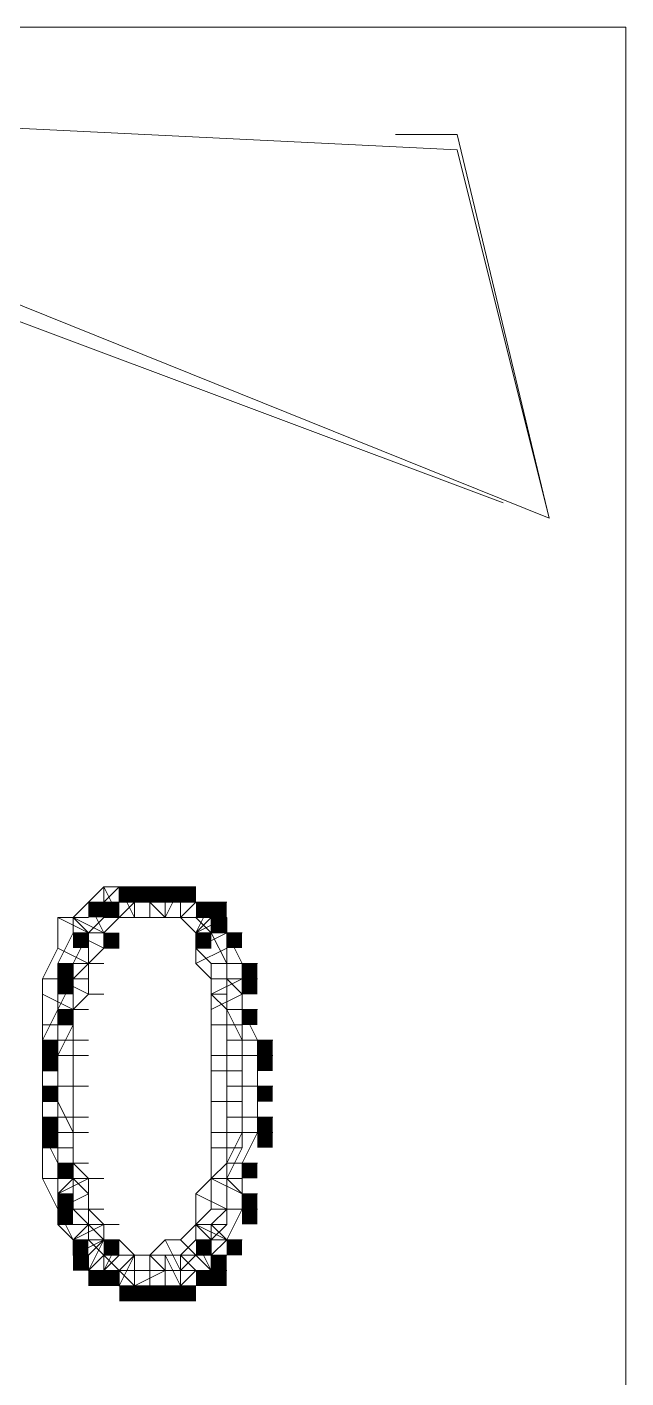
# Model space of a CAD drawing. Header units: millimetres. Extents: x 521 to 148073, y -17811 to 32040.
# Drawn here: x 144441 to 144770, y -14614 to -13871 of the extents above; entities that cross this region are included whole.
import ezdxf

# ---------------------------------------------------------------- set-up
doc = ezdxf.new("R2010")
doc.units = ezdxf.units.MM
doc.layers.add('PDF_Celobarevné výplně', color=7, linetype='Continuous')
doc.layers.add('PDF_Geometrie', color=7, linetype='Continuous', true_color=0xbdbdbd)

msp = doc.modelspace()

# ---------------------------------------------------------------- linework, layer by layer
at = {"layer": 'PDF_Celobarevné výplně', "lineweight": 18, "transparency": 33554559}
for points in [[(144491.86, -14343.73), (144491.86, -14352.16), (144500.29, -14343.73), (144500.29, -14352.16)], [(144500.29, -14343.73), (144500.29, -14352.16), (144508.72, -14343.73), (144508.72, -14352.16)], [(144508.72, -14343.73), (144508.72, -14352.16), (144517.16, -14343.73), (144517.16, -14352.16)], [(144517.16, -14343.73), (144517.16, -14352.16), (144525.59, -14343.73), (144525.59, -14352.16)], [(144525.59, -14343.73), (144525.59, -14352.16), (144534.02, -14343.73), (144534.02, -14352.16)], [(144474.99, -14352.16), (144474.99, -14360.59), (144483.42, -14352.16), (144483.42, -14360.59)], [(144483.42, -14352.16), (144483.42, -14360.59), (144491.86, -14352.16), (144491.86, -14360.59)], [(144534.02, -14352.16), (144534.02, -14360.59), (144542.46, -14352.16), (144542.46, -14360.59)], [(144542.46, -14352.16), (144542.46, -14360.59), (144550.89, -14352.16), (144550.89, -14360.59)], [(144542.46, -14360.59), (144542.46, -14369.03), (144550.89, -14360.59), (144550.89, -14369.03)], [(144466.56, -14369.03), (144466.56, -14377.46), (144474.99, -14369.03), (144474.99, -14377.46)], [(144483.42, -14369.03), (144483.42, -14377.46), (144491.86, -14369.03), (144491.86, -14377.46)], [(144534.02, -14369.03), (144534.02, -14377.46), (144542.46, -14369.03), (144542.46, -14377.46)], [(144550.89, -14369.03), (144550.89, -14377.46), (144559.32, -14369.03), (144559.32, -14377.46)], [(144458.12, -14385.89), (144458.12, -14394.33), (144466.56, -14385.89), (144466.56, -14394.33)], [(144559.32, -14385.89), (144559.32, -14394.33), (144567.76, -14385.89), (144567.76, -14394.33)], [(144458.12, -14394.33), (144458.12, -14402.76), (144466.56, -14394.33), (144466.56, -14402.76)], [(144559.32, -14394.33), (144559.32, -14402.76), (144567.76, -14394.33), (144567.76, -14402.76)], [(144458.12, -14411.19), (144458.12, -14419.63), (144466.56, -14411.19), (144466.56, -14419.63)], [(144559.32, -14411.19), (144559.32, -14419.63), (144567.76, -14411.19), (144567.76, -14419.63)], [(144449.69, -14428.06), (144449.69, -14436.49), (144458.12, -14428.06), (144458.12, -14436.49)], [(144567.76, -14428.06), (144567.76, -14436.49), (144576.19, -14428.06), (144576.19, -14436.49)], [(144449.69, -14436.49), (144449.69, -14444.93), (144458.12, -14436.49), (144458.12, -14444.93)], [(144567.76, -14436.49), (144567.76, -14444.93), (144576.19, -14436.49), (144576.19, -14444.93)], [(144449.69, -14453.36), (144449.69, -14461.79), (144458.12, -14453.36), (144458.12, -14461.79)], [(144567.76, -14453.36), (144567.76, -14461.79), (144576.19, -14453.36), (144576.19, -14461.79)], [(144449.69, -14470.23), (144449.69, -14478.66), (144458.12, -14470.23), (144458.12, -14478.66)], [(144567.76, -14470.23), (144567.76, -14478.66), (144576.19, -14470.23), (144576.19, -14478.66)], [(144449.69, -14478.66), (144449.69, -14487.09), (144458.12, -14478.66), (144458.12, -14487.09)], [(144567.76, -14478.66), (144567.76, -14487.09), (144576.19, -14478.66), (144576.19, -14487.09)], [(144458.12, -14495.53), (144458.12, -14503.96), (144466.56, -14495.53), (144466.56, -14503.96)], [(144559.32, -14495.53), (144559.32, -14503.96), (144567.76, -14495.53), (144567.76, -14503.96)], [(144458.12, -14512.39), (144458.12, -14520.83), (144466.56, -14512.39), (144466.56, -14520.83)], [(144559.32, -14512.39), (144559.32, -14520.83), (144567.76, -14512.39), (144567.76, -14520.83)], [(144458.12, -14520.83), (144458.12, -14529.26), (144466.56, -14520.83), (144466.56, -14529.26)], [(144559.32, -14520.83), (144559.32, -14529.26), (144567.76, -14520.83), (144567.76, -14529.26)], [(144466.56, -14537.69), (144466.56, -14546.13), (144474.99, -14537.69), (144474.99, -14546.13)], [(144483.42, -14537.69), (144483.42, -14546.13), (144491.86, -14537.69), (144491.86, -14546.13)], [(144534.02, -14537.69), (144534.02, -14546.13), (144542.46, -14537.69), (144542.46, -14546.13)], [(144550.89, -14537.69), (144550.89, -14546.13), (144559.32, -14537.69), (144559.32, -14546.13)], [(144466.56, -14546.13), (144466.56, -14554.56), (144474.99, -14546.13), (144474.99, -14554.56)], [(144542.46, -14546.13), (144542.46, -14554.56), (144550.89, -14546.13), (144550.89, -14554.56)], [(144474.99, -14554.56), (144474.99, -14562.99), (144483.42, -14554.56), (144483.42, -14562.99)], [(144483.42, -14554.56), (144483.42, -14562.99), (144491.86, -14554.56), (144491.86, -14562.99)], [(144534.02, -14554.56), (144534.02, -14562.99), (144542.46, -14554.56), (144542.46, -14562.99)], [(144542.46, -14554.56), (144542.46, -14562.99), (144550.89, -14554.56), (144550.89, -14562.99)], [(144491.86, -14562.99), (144491.86, -14571.43), (144500.29, -14562.99), (144500.29, -14571.43)], [(144500.29, -14562.99), (144500.29, -14571.43), (144508.72, -14562.99), (144508.72, -14571.43)], [(144508.72, -14562.99), (144508.72, -14571.43), (144517.16, -14562.99), (144517.16, -14571.43)], [(144517.16, -14562.99), (144517.16, -14571.43), (144525.59, -14562.99), (144525.59, -14571.43)], [(144525.59, -14562.99), (144525.59, -14571.43), (144534.02, -14562.99), (144534.02, -14571.43)]]:
    msp.add_solid(points, dxfattribs=at)
at = {"layer": 'PDF_Geometrie', "lineweight": 18}
for points in [[(143403.96, -14858.16), (143429.26, -14866.59), (143403.96, -14858.16), (143429.26, -14866.59), (143446.12, -14858.16), (143581.06, -14799.13), (143446.12, -14858.16), (143429.26, -14866.59), (143446.12, -14858.16), (143581.06, -14799.13), (143707.56, -14748.53), (143850.92, -14714.79), (143985.86, -14689.49), (144129.22, -14672.63), (144272.59, -14664.19), (144770.16, -14664.19), (144272.59, -14664.19), (144770.16, -14664.19), (144770.16, -13871.46), (144770.16, -14664.19), (144770.16, -13871.46), (142973.86, -13871.46), (144770.16, -13871.46), (142973.86, -13871.46)], [(144643.66, -13930.49), (144677.39, -13930.49), (144727.99, -14141.33), (144162.96, -13913.63), (144677.39, -13938.93), (144727.99, -14141.33)], [(144221.99, -13930.49), (144162.96, -13930.49), (144702.69, -14132.89)], [(144449.69, -14470.23), (144466.56, -14470.23), (144458.12, -14470.23), (144458.12, -14453.36), (144449.69, -14453.36), (144449.69, -14470.23), (144449.69, -14453.36), (144458.12, -14453.36), (144449.69, -14453.36), (144466.56, -14453.36), (144458.12, -14453.36), (144458.12, -14436.49), (144449.69, -14436.49), (144449.69, -14453.36), (144449.69, -14436.49), (144458.12, -14436.49), (144466.56, -14419.63), (144466.56, -14411.19), (144466.56, -14394.33), (144474.99, -14385.89), (144474.99, -14369.03), (144483.42, -14360.59), (144491.86, -14360.59), (144500.29, -14352.16), (144491.86, -14343.73), (144483.42, -14343.73), (144491.86, -14343.73), (144500.29, -14343.73), (144491.86, -14343.73), (144483.42, -14352.16), (144474.99, -14352.16), (144483.42, -14369.03), (144466.56, -14360.59), (144474.99, -14360.59), (144466.56, -14360.59), (144474.99, -14360.59), (144466.56, -14360.59), (144466.56, -14369.03), (144466.56, -14360.59), (144474.99, -14360.59)], [(144525.59, -14360.59), (144517.16, -14360.59), (144517.16, -14343.73), (144500.29, -14343.73), (144491.86, -14343.73), (144483.42, -14352.16), (144483.42, -14360.59), (144491.86, -14360.59), (144483.42, -14360.59), (144491.86, -14352.16), (144474.99, -14352.16), (144491.86, -14352.16), (144483.42, -14352.16), (144491.86, -14360.59), (144508.72, -14360.59), (144508.72, -14343.73), (144517.16, -14343.73), (144508.72, -14343.73), (144517.16, -14343.73), (144517.16, -14360.59), (144534.02, -14360.59), (144525.59, -14360.59), (144534.02, -14352.16), (144525.59, -14352.16), (144525.59, -14343.73), (144534.02, -14352.16), (144542.46, -14352.16), (144534.02, -14352.16), (144525.59, -14343.73), (144517.16, -14360.59), (144525.59, -14360.59), (144534.02, -14352.16), (144542.46, -14352.16), (144542.46, -14360.59), (144550.89, -14360.59), (144550.89, -14377.46)], [(144525.59, -14352.16), (144517.16, -14352.16), (144517.16, -14343.73), (144534.02, -14343.73), (144517.16, -14343.73), (144500.29, -14343.73), (144500.29, -14360.59), (144508.72, -14360.59), (144500.29, -14360.59), (144491.86, -14343.73), (144483.42, -14343.73), (144474.99, -14352.16), (144483.42, -14360.59), (144483.42, -14343.73), (144491.86, -14360.59), (144483.42, -14360.59), (144474.99, -14369.03), (144483.42, -14369.03)], [(144483.42, -14343.73), (144483.42, -14343.73)], [(144483.42, -14343.73), (144483.42, -14343.73)], [(144483.42, -14343.73), (144483.42, -14343.73)], [(144491.86, -14343.73), (144491.86, -14352.16), (144500.29, -14352.16)], [(144500.29, -14343.73), (144500.29, -14352.16), (144508.72, -14352.16), (144517.16, -14360.59), (144525.59, -14360.59), (144534.02, -14369.03), (144534.02, -14385.89), (144542.46, -14394.33), (144542.46, -14411.19), (144542.46, -14419.63), (144542.46, -14436.49), (144542.46, -14444.93)], [(144500.29, -14343.73), (144500.29, -14343.73)], [(144517.16, -14352.16), (144508.72, -14352.16), (144508.72, -14343.73), (144525.59, -14343.73)], [(144458.12, -14360.59), (144474.99, -14369.03), (144466.56, -14360.59), (144474.99, -14352.16), (144483.42, -14360.59), (144491.86, -14360.59)], [(144500.29, -14352.16), (144491.86, -14352.16), (144500.29, -14352.16)], [(144500.29, -14352.16), (144500.29, -14352.16)], [(144508.72, -14352.16), (144500.29, -14352.16), (144508.72, -14352.16)], [(144517.16, -14352.16), (144508.72, -14352.16), (144517.16, -14352.16)], [(144525.59, -14352.16), (144517.16, -14352.16), (144525.59, -14352.16)], [(144534.02, -14369.03), (144542.46, -14352.16), (144550.89, -14352.16), (144534.02, -14352.16), (144550.89, -14352.16)], [(144542.46, -14360.59), (144534.02, -14360.59), (144542.46, -14352.16), (144542.46, -14360.59), (144550.89, -14360.59)], [(144449.69, -14428.06), (144458.12, -14411.19), (144466.56, -14411.19), (144458.12, -14411.19), (144466.56, -14394.33), (144449.69, -14394.33), (144449.69, -14402.76), (144466.56, -14411.19), (144474.99, -14402.76), (144483.42, -14402.76), (144474.99, -14402.76), (144458.12, -14394.33), (144458.12, -14385.89), (144466.56, -14385.89), (144466.56, -14394.33), (144474.99, -14394.33), (144458.12, -14394.33), (144458.12, -14385.89), (144466.56, -14385.89), (144458.12, -14385.89), (144474.99, -14385.89), (144466.56, -14385.89), (144474.99, -14369.03), (144483.42, -14369.03), (144491.86, -14360.59), (144500.29, -14360.59), (144508.72, -14360.59)], [(144466.56, -14360.59), (144466.56, -14360.59)], [(144474.99, -14360.59), (144474.99, -14360.59)], [(144483.42, -14360.59), (144483.42, -14360.59)], [(144500.29, -14360.59), (144517.16, -14360.59)], [(144517.16, -14360.59), (144508.72, -14360.59), (144517.16, -14360.59)], [(144517.16, -14360.59), (144517.16, -14360.59)], [(144534.02, -14360.59), (144525.59, -14360.59), (144534.02, -14360.59)], [(144474.99, -14369.03), (144474.99, -14369.03)], [(144483.42, -14369.03), (144483.42, -14369.03)], [(144534.02, -14369.03), (144534.02, -14369.03)], [(144534.02, -14377.46), (144534.02, -14369.03)], [(144534.02, -14369.03), (144534.02, -14369.03)], [(144534.02, -14369.03), (144534.02, -14377.46)], [(144534.02, -14377.46), (144542.46, -14385.89), (144550.89, -14385.89), (144542.46, -14369.03), (144550.89, -14369.03), (144534.02, -14377.46), (144542.46, -14377.46)], [(144567.76, -14385.89), (144559.32, -14385.89), (144550.89, -14369.03), (144559.32, -14385.89), (144567.76, -14385.89), (144542.46, -14385.89), (144542.46, -14402.76), (144550.89, -14402.76), (144542.46, -14402.76), (144559.32, -14394.33), (144559.32, -14411.19), (144567.76, -14411.19), (144559.32, -14411.19), (144559.32, -14394.33), (144550.89, -14394.33), (144550.89, -14411.19), (144550.89, -14428.06), (144559.32, -14428.06), (144550.89, -14411.19), (144559.32, -14411.19), (144567.76, -14428.06), (144576.19, -14428.06), (144550.89, -14428.06), (144550.89, -14436.49), (144559.32, -14436.49), (144559.32, -14444.93), (144542.46, -14444.93), (144542.46, -14461.79), (144559.32, -14461.79), (144559.32, -14444.93)], [(144550.89, -14369.03), (144542.46, -14369.03), (144550.89, -14369.03)], [(144449.69, -14394.33), (144458.12, -14377.46)], [(144483.42, -14377.46), (144483.42, -14377.46)], [(144534.02, -14385.89), (144550.89, -14377.46), (144550.89, -14394.33), (144542.46, -14394.33)], [(144534.02, -14377.46), (144534.02, -14377.46)], [(144458.12, -14385.89), (144474.99, -14385.89)], [(144474.99, -14402.76), (144474.99, -14385.89), (144483.42, -14385.89)], [(144559.32, -14385.89), (144550.89, -14385.89), (144550.89, -14394.33), (144559.32, -14402.76), (144542.46, -14411.19)], [(144559.32, -14385.89), (144550.89, -14385.89), (144559.32, -14385.89)], [(144458.12, -14411.19), (144458.12, -14394.33), (144466.56, -14394.33)], [(144458.12, -14411.19), (144458.12, -14394.33), (144466.56, -14394.33)], [(144559.32, -14394.33), (144550.89, -14394.33), (144559.32, -14394.33)], [(144466.56, -14419.63), (144449.69, -14419.63), (144449.69, -14402.76)], [(144542.46, -14402.76), (144550.89, -14411.19), (144559.32, -14411.19), (144567.76, -14428.06), (144576.19, -14428.06)], [(144559.32, -14402.76), (144559.32, -14419.63)], [(144449.69, -14436.49), (144466.56, -14436.49), (144458.12, -14436.49), (144458.12, -14428.06), (144449.69, -14428.06), (144449.69, -14436.49), (144449.69, -14428.06), (144458.12, -14428.06), (144449.69, -14428.06), (144466.56, -14428.06), (144466.56, -14411.19), (144474.99, -14411.19)], [(144466.56, -14411.19), (144458.12, -14411.19), (144466.56, -14411.19)], [(144559.32, -14411.19), (144550.89, -14411.19), (144559.32, -14411.19)], [(144559.32, -14411.19), (144550.89, -14411.19), (144559.32, -14411.19)], [(144474.99, -14436.49), (144449.69, -14436.49), (144449.69, -14419.63)], [(144542.46, -14419.63), (144559.32, -14419.63), (144559.32, -14436.49), (144542.46, -14436.49)], [(144474.99, -14428.06), (144466.56, -14428.06), (144466.56, -14436.49), (144466.56, -14453.36), (144474.99, -14453.36), (144466.56, -14453.36), (144466.56, -14470.23), (144449.69, -14470.23), (144458.12, -14470.23), (144449.69, -14470.23), (144449.69, -14478.66), (144449.69, -14470.23), (144458.12, -14470.23), (144458.12, -14478.66), (144466.56, -14478.66), (144449.69, -14478.66)], [(144550.89, -14453.36), (144576.19, -14453.36), (144567.76, -14453.36), (144567.76, -14436.49), (144550.89, -14436.49), (144559.32, -14436.49), (144559.32, -14428.06), (144567.76, -14428.06)], [(144567.76, -14428.06), (144559.32, -14428.06), (144567.76, -14428.06)], [(144550.89, -14470.23), (144550.89, -14453.36), (144559.32, -14453.36), (144550.89, -14453.36), (144550.89, -14436.49)], [(144559.32, -14436.49), (144559.32, -14436.49)], [(144559.32, -14453.36), (144559.32, -14436.49), (144567.76, -14436.49), (144567.76, -14453.36), (144576.19, -14453.36)], [(144567.76, -14436.49), (144559.32, -14436.49), (144567.76, -14436.49)], [(144458.12, -14461.79), (144449.69, -14461.79), (144449.69, -14444.93)], [(144449.69, -14444.93), (144449.69, -14444.93)], [(144458.12, -14444.93), (144458.12, -14461.79), (144466.56, -14478.66), (144466.56, -14487.09), (144466.56, -14503.96), (144474.99, -14512.39), (144474.99, -14529.26), (144466.56, -14537.69), (144458.12, -14529.26), (144474.99, -14529.26), (144483.42, -14537.69), (144491.86, -14537.69), (144500.29, -14546.13), (144508.72, -14546.13), (144517.16, -14537.69), (144525.59, -14554.56), (144508.72, -14554.56), (144500.29, -14554.56), (144500.29, -14562.99), (144500.29, -14554.56), (144500.29, -14562.99), (144491.86, -14554.56), (144483.42, -14554.56), (144491.86, -14554.56), (144500.29, -14546.13), (144491.86, -14546.13), (144483.42, -14554.56), (144474.99, -14554.56), (144483.42, -14546.13), (144491.86, -14546.13), (144483.42, -14537.69), (144491.86, -14537.69)], [(144559.32, -14444.93), (144559.32, -14444.93)], [(144449.69, -14453.36), (144466.56, -14453.36)], [(144559.32, -14470.23), (144559.32, -14453.36), (144567.76, -14453.36)], [(144567.76, -14453.36), (144559.32, -14453.36), (144567.76, -14453.36)], [(144458.12, -14478.66), (144458.12, -14495.53), (144466.56, -14495.53), (144458.12, -14495.53), (144458.12, -14512.39), (144458.12, -14495.53), (144466.56, -14495.53), (144466.56, -14478.66), (144474.99, -14478.66), (144449.69, -14478.66), (144449.69, -14461.79)], [(144449.69, -14461.79), (144449.69, -14461.79)], [(144542.46, -14478.66), (144542.46, -14461.79)], [(144559.32, -14461.79), (144559.32, -14478.66), (144550.89, -14478.66), (144550.89, -14495.53), (144542.46, -14503.96), (144550.89, -14503.96), (144542.46, -14503.96), (144559.32, -14512.39), (144559.32, -14520.83), (144567.76, -14520.83)], [(144559.32, -14461.79), (144559.32, -14461.79)], [(144449.69, -14487.09), (144449.69, -14478.66), (144466.56, -14478.66), (144466.56, -14470.23), (144474.99, -14470.23)], [(144559.32, -14478.66), (144559.32, -14470.23), (144567.76, -14470.23), (144567.76, -14478.66), (144576.19, -14478.66)], [(144567.76, -14470.23), (144559.32, -14470.23), (144567.76, -14470.23)], [(144449.69, -14478.66), (144449.69, -14478.66)], [(144466.56, -14512.39), (144458.12, -14512.39), (144458.12, -14520.83), (144458.12, -14512.39), (144466.56, -14512.39), (144458.12, -14512.39), (144474.99, -14503.96), (144466.56, -14495.53), (144474.99, -14495.53), (144458.12, -14495.53), (144449.69, -14478.66), (144458.12, -14478.66), (144449.69, -14478.66), (144458.12, -14495.53), (144466.56, -14503.96), (144474.99, -14503.96), (144466.56, -14503.96), (144458.12, -14512.39)], [(144550.89, -14495.53), (144559.32, -14478.66), (144567.76, -14478.66)], [(144559.32, -14478.66), (144559.32, -14478.66)], [(144567.76, -14478.66), (144559.32, -14478.66), (144567.76, -14478.66)], [(144483.42, -14503.96), (144474.99, -14503.96), (144474.99, -14520.83), (144466.56, -14520.83), (144466.56, -14503.96), (144449.69, -14503.96), (144449.69, -14487.09), (144466.56, -14487.09)], [(144449.69, -14487.09), (144449.69, -14487.09)], [(144542.46, -14487.09), (144542.46, -14503.96), (144534.02, -14512.39), (144534.02, -14529.26), (144525.59, -14537.69)], [(144559.32, -14487.09), (144550.89, -14503.96), (144542.46, -14503.96), (144542.46, -14520.83), (144550.89, -14520.83), (144550.89, -14503.96), (144550.89, -14495.53), (144559.32, -14495.53)], [(144559.32, -14487.09), (144559.32, -14487.09)], [(144458.12, -14495.53), (144466.56, -14495.53)], [(144559.32, -14495.53), (144550.89, -14495.53), (144559.32, -14495.53)], [(144559.32, -14495.53), (144550.89, -14495.53), (144559.32, -14495.53)], [(144449.69, -14503.96), (144449.69, -14503.96)], [(144449.69, -14503.96), (144449.69, -14503.96)], [(144550.89, -14520.83), (144550.89, -14503.96), (144559.32, -14503.96), (144550.89, -14503.96), (144559.32, -14512.39), (144559.32, -14520.83), (144567.76, -14520.83), (144542.46, -14520.83), (144534.02, -14529.26), (144542.46, -14529.26), (144534.02, -14529.26), (144550.89, -14537.69), (144542.46, -14537.69), (144542.46, -14546.13)], [(144550.89, -14503.96), (144550.89, -14503.96)], [(144491.86, -14529.26), (144483.42, -14529.26), (144466.56, -14537.69), (144458.12, -14529.26), (144458.12, -14520.83), (144474.99, -14512.39)], [(144534.02, -14512.39), (144550.89, -14520.83), (144550.89, -14529.26), (144534.02, -14529.26), (144542.46, -14537.69), (144534.02, -14537.69), (144525.59, -14546.13), (144517.16, -14546.13), (144508.72, -14546.13), (144508.72, -14562.99), (144500.29, -14562.99), (144500.29, -14546.13), (144500.29, -14562.99), (144517.16, -14554.56), (144508.72, -14546.13), (144500.29, -14546.13), (144491.86, -14562.99), (144500.29, -14562.99), (144491.86, -14554.56), (144483.42, -14554.56), (144491.86, -14562.99), (144483.42, -14554.56), (144491.86, -14554.56), (144508.72, -14554.56)], [(144458.12, -14520.83), (144458.12, -14520.83)], [(144458.12, -14529.26), (144458.12, -14520.83), (144483.42, -14520.83), (144474.99, -14520.83), (144483.42, -14529.26), (144483.42, -14537.69), (144491.86, -14537.69), (144483.42, -14554.56), (144474.99, -14554.56), (144483.42, -14537.69), (144474.99, -14546.13), (144466.56, -14537.69), (144474.99, -14546.13), (144466.56, -14546.13), (144474.99, -14554.56), (144466.56, -14546.13), (144474.99, -14546.13), (144466.56, -14546.13), (144483.42, -14537.69), (144474.99, -14554.56), (144483.42, -14554.56), (144483.42, -14546.13), (144491.86, -14546.13), (144483.42, -14546.13), (144491.86, -14554.56), (144500.29, -14554.56), (144517.16, -14554.56), (144500.29, -14562.99)], [(144466.56, -14520.83), (144458.12, -14520.83), (144466.56, -14520.83)], [(144466.56, -14520.83), (144474.99, -14529.26), (144483.42, -14529.26), (144474.99, -14529.26), (144466.56, -14537.69)], [(144542.46, -14529.26), (144550.89, -14520.83), (144559.32, -14520.83)], [(144550.89, -14520.83), (144550.89, -14520.83)], [(144559.32, -14520.83), (144550.89, -14520.83), (144559.32, -14520.83)], [(144458.12, -14529.26), (144458.12, -14529.26)], [(144474.99, -14529.26), (144474.99, -14537.69), (144483.42, -14537.69), (144474.99, -14537.69), (144466.56, -14546.13)], [(144474.99, -14529.26), (144474.99, -14529.26)], [(144534.02, -14529.26), (144534.02, -14537.69), (144542.46, -14537.69), (144542.46, -14529.26), (144550.89, -14529.26), (144542.46, -14537.69), (144534.02, -14546.13), (144525.59, -14546.13), (144534.02, -14554.56), (144525.59, -14562.99), (144534.02, -14562.99), (144525.59, -14562.99), (144534.02, -14554.56), (144517.16, -14554.56), (144508.72, -14554.56), (144508.72, -14562.99)], [(144534.02, -14529.26), (144534.02, -14529.26)], [(144550.89, -14537.69), (144542.46, -14529.26), (144550.89, -14529.26)], [(144550.89, -14529.26), (144550.89, -14529.26)], [(144466.56, -14537.69), (144466.56, -14537.69)], [(144474.99, -14537.69), (144483.42, -14546.13), (144491.86, -14546.13)], [(144483.42, -14537.69), (144483.42, -14537.69)], [(144517.16, -14537.69), (144517.16, -14537.69)], [(144550.89, -14546.13), (144542.46, -14546.13), (144550.89, -14537.69), (144542.46, -14546.13), (144550.89, -14546.13), (144542.46, -14546.13), (144534.02, -14537.69), (144542.46, -14554.56), (144550.89, -14554.56), (144542.46, -14554.56), (144542.46, -14546.13), (144542.46, -14554.56), (144550.89, -14554.56)], [(144534.02, -14546.13), (144542.46, -14537.69), (144550.89, -14537.69)], [(144542.46, -14537.69), (144542.46, -14537.69)], [(144474.99, -14546.13), (144474.99, -14546.13)], [(144500.29, -14546.13), (144491.86, -14546.13), (144500.29, -14546.13)], [(144500.29, -14546.13), (144500.29, -14546.13)], [(144508.72, -14546.13), (144500.29, -14546.13), (144508.72, -14546.13)], [(144517.16, -14546.13), (144508.72, -14546.13), (144517.16, -14546.13)], [(144525.59, -14546.13), (144517.16, -14546.13), (144525.59, -14546.13)], [(144517.16, -14546.13), (144517.16, -14562.99), (144525.59, -14562.99), (144517.16, -14546.13), (144525.59, -14546.13), (144542.46, -14546.13), (144534.02, -14546.13), (144542.46, -14554.56)], [(144525.59, -14554.56), (144525.59, -14546.13), (144534.02, -14546.13)], [(144525.59, -14562.99), (144525.59, -14554.56), (144534.02, -14554.56), (144525.59, -14546.13), (144534.02, -14546.13)], [(144534.02, -14546.13), (144534.02, -14546.13)], [(144474.99, -14554.56), (144474.99, -14554.56)], [(144474.99, -14554.56), (144474.99, -14554.56)], [(144483.42, -14554.56), (144474.99, -14554.56), (144483.42, -14554.56)], [(144483.42, -14554.56), (144474.99, -14554.56), (144483.42, -14554.56)], [(144483.42, -14554.56), (144483.42, -14554.56)], [(144483.42, -14554.56), (144483.42, -14554.56)], [(144491.86, -14554.56), (144491.86, -14554.56)], [(144491.86, -14554.56), (144491.86, -14554.56)], [(144491.86, -14562.99), (144491.86, -14554.56), (144500.29, -14554.56)], [(144517.16, -14554.56), (144517.16, -14554.56)], [(144517.16, -14554.56), (144517.16, -14554.56)], [(144517.16, -14562.99), (144517.16, -14554.56), (144525.59, -14554.56)], [(144525.59, -14554.56), (144525.59, -14554.56)], [(144525.59, -14554.56), (144525.59, -14554.56)], [(144525.59, -14554.56), (144525.59, -14554.56)], [(144525.59, -14554.56), (144525.59, -14554.56)], [(144525.59, -14554.56), (144525.59, -14554.56)], [(144525.59, -14554.56), (144525.59, -14554.56)], [(144525.59, -14554.56), (144525.59, -14554.56)], [(144525.59, -14554.56), (144525.59, -14554.56)], [(144542.46, -14554.56), (144534.02, -14554.56), (144542.46, -14554.56)], [(144542.46, -14554.56), (144534.02, -14554.56), (144542.46, -14554.56)], [(144500.29, -14562.99), (144491.86, -14562.99), (144500.29, -14562.99)], [(144500.29, -14562.99), (144491.86, -14562.99), (144500.29, -14562.99)], [(144500.29, -14562.99), (144500.29, -14562.99)], [(144500.29, -14562.99), (144500.29, -14562.99)], [(144508.72, -14562.99), (144500.29, -14562.99), (144508.72, -14562.99)], [(144508.72, -14562.99), (144500.29, -14562.99), (144508.72, -14562.99)], [(144517.16, -14562.99), (144508.72, -14562.99), (144517.16, -14562.99)], [(144517.16, -14562.99), (144508.72, -14562.99), (144517.16, -14562.99)], [(144525.59, -14562.99), (144517.16, -14562.99), (144525.59, -14562.99)], [(144525.59, -14562.99), (144517.16, -14562.99), (144525.59, -14562.99)]]:
    msp.add_lwpolyline(points, dxfattribs=at)
for points in [[(144508.72, -14343.73), (144491.86, -14343.73)], [(144508.72, -14352.16), (144500.29, -14352.16), (144500.29, -14343.73), (144508.72, -14343.73)], [(144525.59, -14343.73), (144508.72, -14343.73), (144517.16, -14343.73), (144525.59, -14343.73), (144517.16, -14343.73)], [(144534.02, -14369.03), (144550.89, -14360.59), (144542.46, -14360.59), (144534.02, -14369.03), (144542.46, -14369.03), (144534.02, -14360.59), (144542.46, -14360.59), (144542.46, -14369.03), (144550.89, -14369.03), (144542.46, -14369.03), (144534.02, -14369.03), (144525.59, -14360.59), (144525.59, -14352.16), (144534.02, -14352.16), (144525.59, -14343.73), (144517.16, -14360.59), (144525.59, -14360.59), (144534.02, -14352.16), (144542.46, -14360.59)], [(144491.86, -14377.46), (144483.42, -14377.46), (144474.99, -14385.89), (144458.12, -14377.46), (144458.12, -14360.59), (144466.56, -14360.59), (144474.99, -14352.16), (144483.42, -14352.16), (144474.99, -14352.16), (144466.56, -14360.59), (144474.99, -14369.03), (144483.42, -14369.03), (144466.56, -14369.03), (144483.42, -14377.46)], [(144559.32, -14369.03), (144550.89, -14369.03), (144542.46, -14360.59), (144550.89, -14369.03)], [(144474.99, -14369.03), (144466.56, -14369.03), (144458.12, -14385.89), (144466.56, -14369.03)], [(144483.42, -14377.46), (144483.42, -14369.03)], [(144567.76, -14394.33), (144559.32, -14394.33), (144559.32, -14385.89), (144559.32, -14394.33)], [(144466.56, -14411.19), (144458.12, -14411.19), (144458.12, -14428.06), (144466.56, -14428.06), (144449.69, -14428.06), (144458.12, -14411.19)], [(144576.19, -14436.49), (144567.76, -14436.49), (144567.76, -14428.06), (144567.76, -14436.49)], [(144458.12, -14444.93), (144449.69, -14444.93), (144449.69, -14436.49), (144458.12, -14436.49)], [(144576.19, -14470.23), (144567.76, -14470.23), (144567.76, -14453.36), (144567.76, -14470.23)], [(144576.19, -14478.66), (144567.76, -14478.66), (144567.76, -14470.23), (144550.89, -14470.23), (144559.32, -14470.23), (144550.89, -14470.23), (144550.89, -14478.66)], [(144559.32, -14487.09), (144542.46, -14487.09), (144542.46, -14478.66), (144559.32, -14478.66)], [(144567.76, -14495.53), (144559.32, -14495.53), (144567.76, -14478.66), (144559.32, -14495.53)], [(144567.76, -14512.39), (144559.32, -14512.39), (144559.32, -14495.53), (144559.32, -14512.39)], [(144449.69, -14503.96), (144458.12, -14520.83)], [(144466.56, -14520.83), (144458.12, -14520.83), (144466.56, -14537.69), (144458.12, -14520.83)], [(144559.32, -14537.69), (144550.89, -14537.69), (144559.32, -14520.83), (144550.89, -14537.69)], [(144474.99, -14537.69), (144466.56, -14537.69), (144466.56, -14546.13), (144466.56, -14537.69)], [(144525.59, -14554.56), (144517.16, -14537.69), (144525.59, -14537.69), (144534.02, -14546.13)], [(144474.99, -14546.13), (144474.99, -14554.56), (144483.42, -14554.56), (144474.99, -14554.56)], [(144491.86, -14554.56), (144500.29, -14562.99), (144517.16, -14554.56), (144500.29, -14562.99)], [(144525.59, -14554.56), (144517.16, -14554.56)]]:
    msp.add_lwpolyline(points, close=True, dxfattribs=at)

doc.saveas('drawing.dxf')
